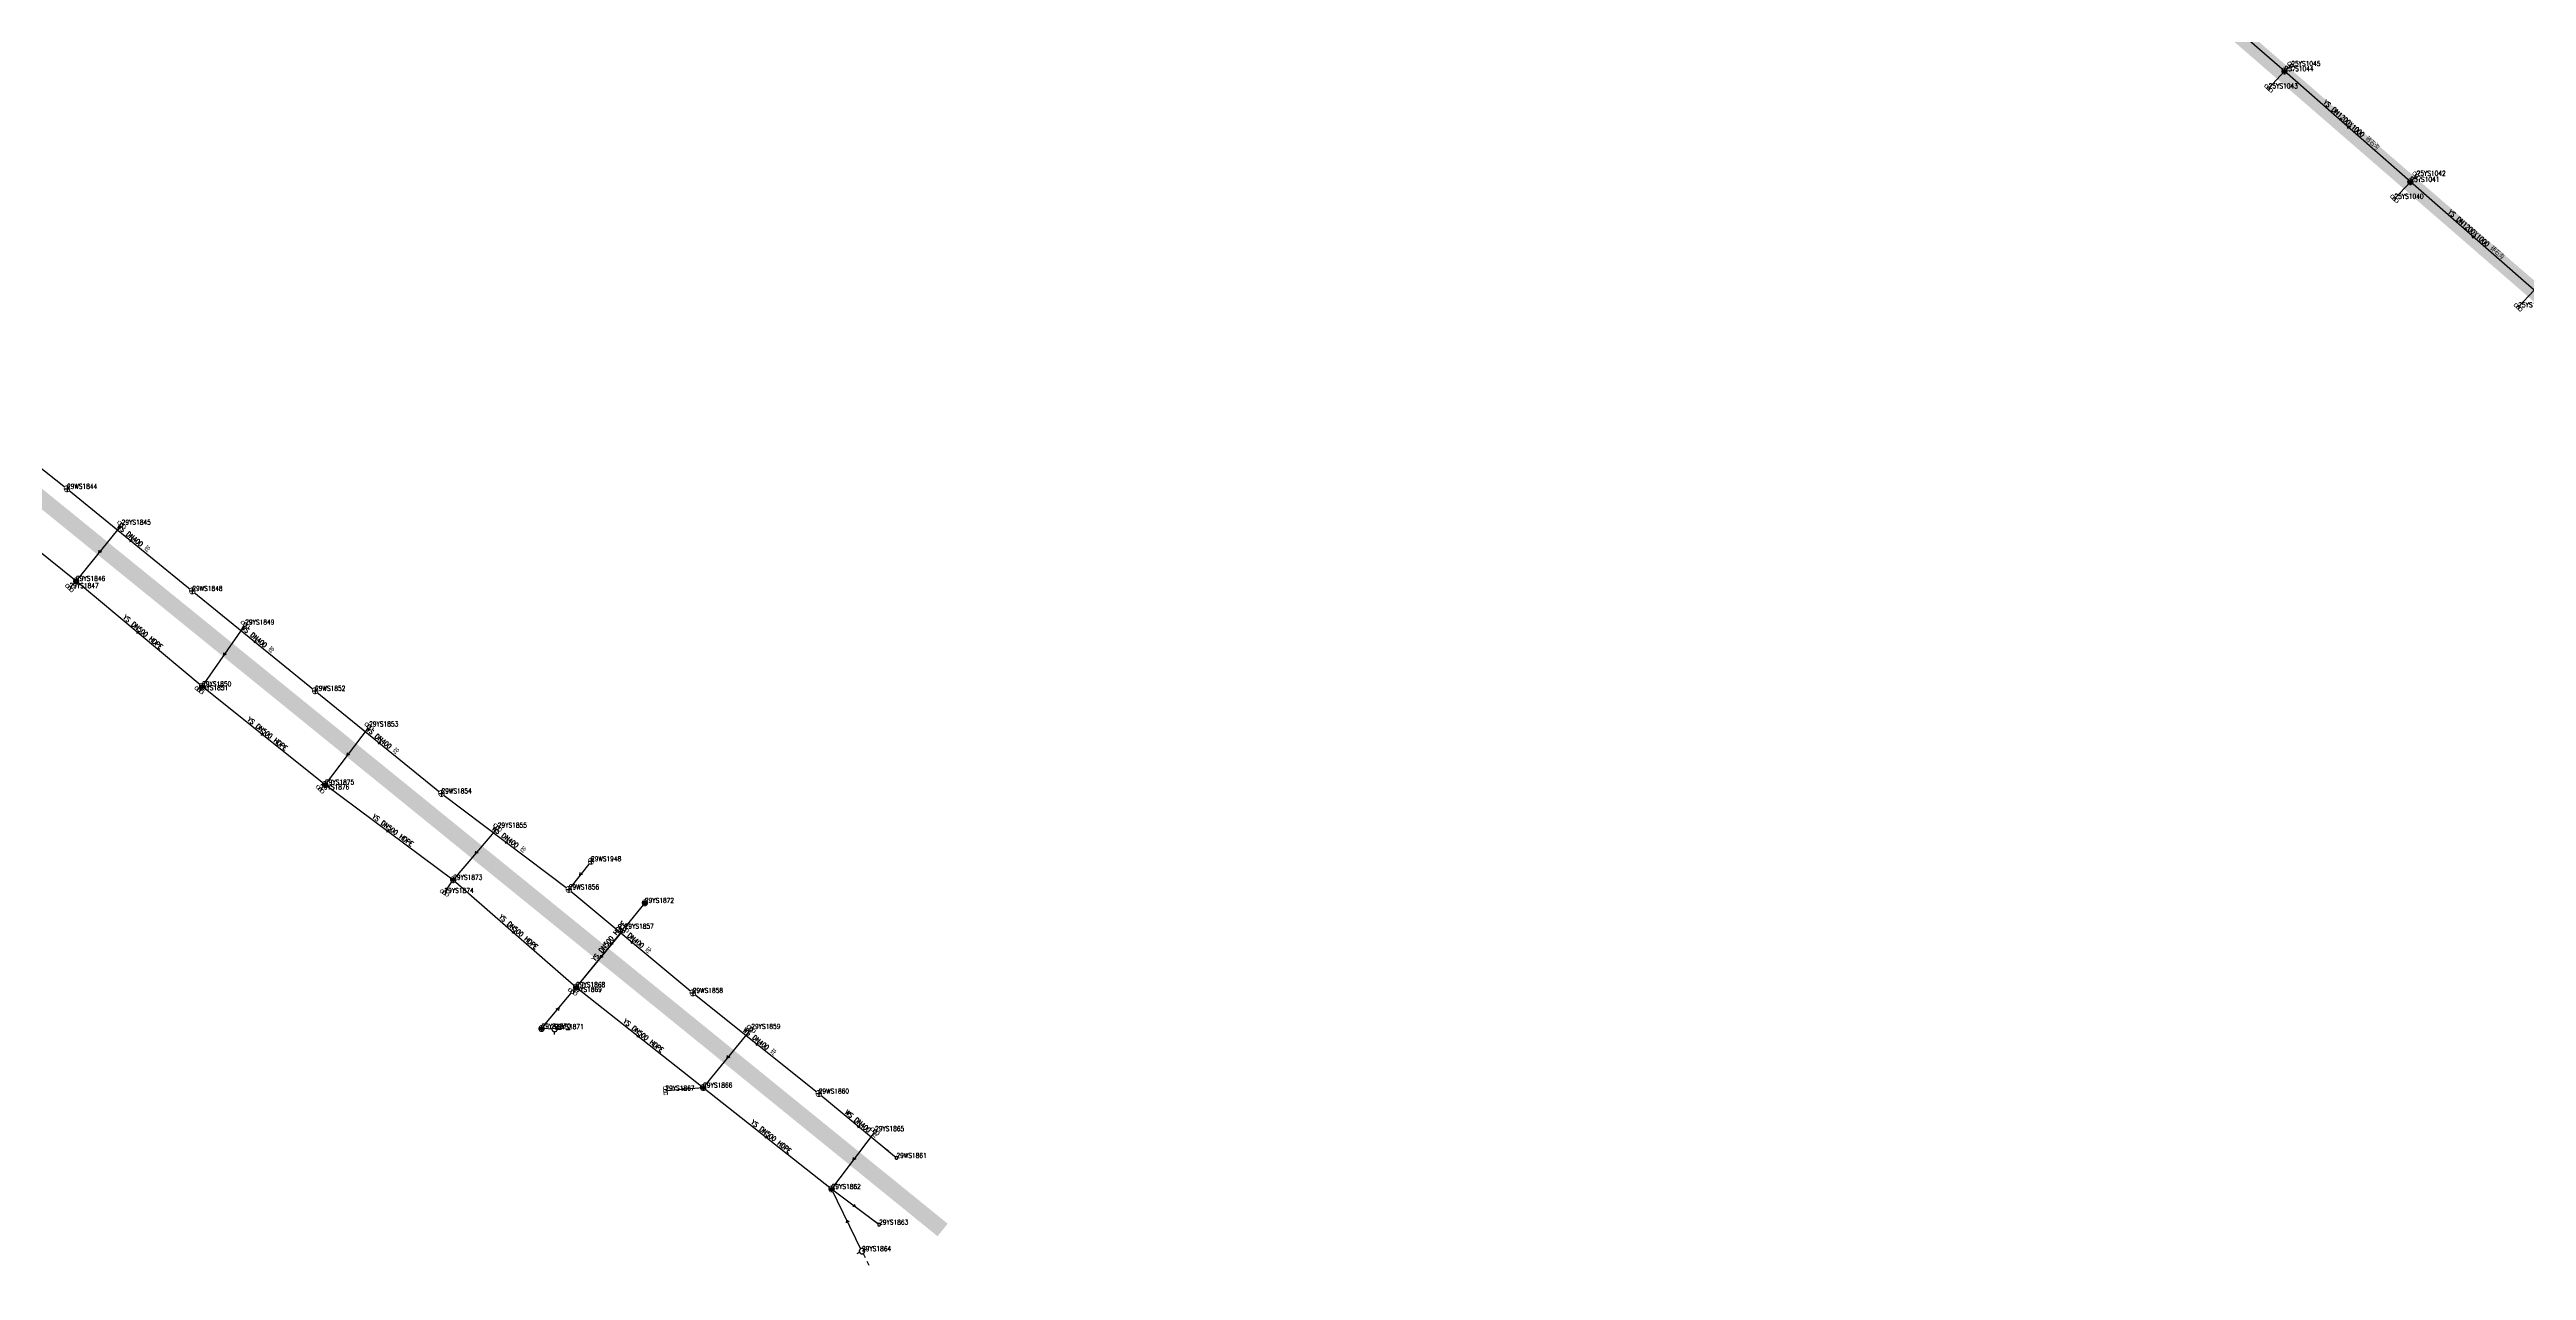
# Model space of a CAD drawing. Extents: x 78813 to 99477, y 2421021 to 2448125.
# Drawn here: x 86709.9 to 87170.3, y 2429288.5 to 2429515.5 of the extents above; entities that cross this region are included whole.
import ezdxf
from ezdxf.enums import TextEntityAlignment as Align

# ---------------------------------------------------------------- set-up
doc = ezdxf.new("R2010")
doc.units = 0
doc.set_wipeout_variables(frame=1)
doc.layers.get('0').update_dxf_attribs({"linetype": 'CONTINUOUS'})
for name, color, linetype in [('DX_WS', 16, 'CONTINUOUS'), ('DX_YS', 42, 'CONTINUOUS'), ('道路', 5, 'CONTINUOUS')]:
    doc.layers.add(name, color=color, linetype=linetype)
for name, color, linetype, true_color in [('WSLINE', 7, 'CONTINUOUS', 0x7f0000), ('YSANNEXE', 7, 'CONTINUOUS', 0xcc9900), ('YSLINE', 7, 'CONTINUOUS', 0xcc9900)]:
    doc.layers.add(name, color=color, linetype=linetype, true_color=true_color)
doc.styles.add('CcNameZT', font='txt.SHX', dxfattribs={"width": 0.8, "bigfont": 'HZTXT.SHX'})
doc.styles.add('PointNameZT', font='txt.SHX', dxfattribs={"width": 0.8, "bigfont": 'HZTXT.SHX'})
doc.styles.get("Standard").update_dxf_attribs({"font": 'txt.shx', "bigfont": 'hztxt.shx'})

# ---------------------------------------------------------------- blocks, each defined once
blk = doc.blocks.new('GC546')
at = {"color": 0}
for p in [(0.866, 0.5), (0.866, -0.5)]:
    blk.add_line(p, (0, 0), dxfattribs=at)
blk = doc.blocks.new('PS雨水井')
blk.add_lwpolyline([(1, 0), (1, 0.07), (0.99, 0.14), (0.98, 0.21), (0.96, 0.28), (0.94, 0.34), (0.91, 0.41), (0.88, 0.47), (0.85, 0.53), (0.81, 0.59), (0.77, 0.64), (0.72, 0.69), (0.67, 0.74), (0.62, 0.79), (0.56, 0.83), (0.5, 0.87), (0.44, 0.9), (0.37, 0.93), (0.31, 0.95), (0.24, 0.97), (0.17, 0.98), (0.1, 0.99), (0.03, 1), (-0.03, 1), (-0.1, 0.99), (-0.17, 0.98), (-0.24, 0.97), (-0.31, 0.95), (-0.37, 0.93), (-0.44, 0.9), (-0.5, 0.87), (-0.56, 0.83), (-0.62, 0.79), (-0.67, 0.74), (-0.72, 0.69), (-0.77, 0.64), (-0.81, 0.59), (-0.85, 0.53), (-0.88, 0.47), (-0.91, 0.41), (-0.94, 0.34), (-0.96, 0.28), (-0.98, 0.21), (-0.99, 0.14), (-1, 0.07), (-1, 0), (-1, -0.07), (-0.99, -0.14), (-0.98, -0.21), (-0.96, -0.28), (-0.94, -0.34), (-0.91, -0.41), (-0.88, -0.47), (-0.85, -0.53), (-0.81, -0.59), (-0.77, -0.64), (-0.72, -0.69), (-0.67, -0.74), (-0.62, -0.79), (-0.56, -0.83), (-0.5, -0.87), (-0.44, -0.9), (-0.37, -0.93), (-0.31, -0.95), (-0.24, -0.97), (-0.17, -0.98), (-0.1, -0.99), (-0.03, -1), (0.03, -1), (0.1, -0.99), (0.17, -0.98), (0.24, -0.97), (0.31, -0.95), (0.37, -0.93), (0.44, -0.9), (0.5, -0.87), (0.56, -0.83), (0.62, -0.79), (0.67, -0.74), (0.72, -0.69), (0.77, -0.64), (0.81, -0.59), (0.85, -0.53), (0.88, -0.47), (0.91, -0.41), (0.94, -0.34), (0.96, -0.28), (0.98, -0.21), (0.99, -0.14), (1, 0)], close=True)
blk.add_wipeout([(1, 0), (1, 0.07), (0.99, 0.14), (0.98, 0.21), (0.96, 0.28), (0.94, 0.34), (0.91, 0.41), (0.88, 0.47), (0.85, 0.53), (0.81, 0.59), (0.77, 0.64), (0.72, 0.69), (0.67, 0.74), (0.62, 0.79), (0.56, 0.83), (0.5, 0.87), (0.44, 0.9), (0.37, 0.93), (0.31, 0.95), (0.24, 0.97), (0.17, 0.98), (0.1, 0.99), (0.03, 1), (-0.03, 1), (-0.1, 0.99), (-0.17, 0.98), (-0.24, 0.97), (-0.31, 0.95), (-0.37, 0.93), (-0.44, 0.9), (-0.5, 0.87), (-0.56, 0.83), (-0.62, 0.79), (-0.67, 0.74), (-0.72, 0.69), (-0.77, 0.64), (-0.81, 0.59), (-0.85, 0.53), (-0.88, 0.47), (-0.91, 0.41), (-0.94, 0.34), (-0.96, 0.28), (-0.98, 0.21), (-0.99, 0.14), (-1, 0.07), (-1, 0), (-1, -0.07), (-0.99, -0.14), (-0.98, -0.21), (-0.96, -0.28), (-0.94, -0.34), (-0.91, -0.41), (-0.88, -0.47), (-0.85, -0.53), (-0.81, -0.59), (-0.77, -0.64), (-0.72, -0.69), (-0.67, -0.74), (-0.62, -0.79), (-0.56, -0.83), (-0.5, -0.87), (-0.44, -0.9), (-0.37, -0.93), (-0.31, -0.95), (-0.24, -0.97), (-0.17, -0.98), (-0.1, -0.99), (-0.03, -1), (0.03, -1), (0.1, -0.99), (0.17, -0.98), (0.24, -0.97), (0.31, -0.95), (0.37, -0.93), (0.44, -0.9), (0.5, -0.87), (0.56, -0.83), (0.62, -0.79), (0.67, -0.74), (0.72, -0.69), (0.77, -0.64), (0.81, -0.59), (0.85, -0.53), (0.88, -0.47), (0.91, -0.41), (0.94, -0.34), (0.96, -0.28), (0.98, -0.21), (0.99, -0.14)])
for p, q in [((-1, 0), (0, 0)), ((-0.88, 0.48), (0, 0.47)), ((0, 1), (0, 0)), ((0, 0.47), (0.88, 0.47)), ((0, 0), (0, -1)), ((0, 0), (1, 0)), ((-0.88, -0.48), (0, -0.48)), ((0, -0.48), (0.88, -0.48))]:
    blk.add_line(p, q)
blk = doc.blocks.new('PS雨篦')
blk.add_lwpolyline([(-1.5, 0.5), (0, 0.5), (1.5, 0.5), (1.5, -0.5), (0, -0.5), (-1.5, -0.5)], close=True)
blk.add_wipeout([(-1.5, 0.5), (0, 0.5), (1.5, 0.5), (1.5, -0.5), (0, -0.5), (-1.5, -0.5)])
for p, q in [((-0.51, -0.5), (-0.51, 0.5)), ((0.49, -0.5), (0.49, 0.5))]:
    blk.add_line(p, q)
blk = doc.blocks.new('PS污水井')
blk.add_lwpolyline([(1, 0), (1, 0.07), (0.99, 0.14), (0.98, 0.21), (0.96, 0.28), (0.94, 0.34), (0.91, 0.41), (0.88, 0.47), (0.85, 0.53), (0.81, 0.59), (0.77, 0.64), (0.72, 0.69), (0.67, 0.74), (0.62, 0.79), (0.56, 0.83), (0.5, 0.87), (0.44, 0.9), (0.37, 0.93), (0.31, 0.95), (0.24, 0.97), (0.17, 0.98), (0.1, 0.99), (0.03, 1), (-0.03, 1), (-0.1, 0.99), (-0.17, 0.98), (-0.24, 0.97), (-0.31, 0.95), (-0.37, 0.93), (-0.44, 0.9), (-0.5, 0.87), (-0.56, 0.83), (-0.62, 0.79), (-0.67, 0.74), (-0.72, 0.69), (-0.77, 0.64), (-0.81, 0.59), (-0.85, 0.53), (-0.88, 0.47), (-0.91, 0.41), (-0.94, 0.34), (-0.96, 0.28), (-0.98, 0.21), (-0.99, 0.14), (-1, 0.07), (-1, 0), (-1, -0.07), (-0.99, -0.14), (-0.98, -0.21), (-0.96, -0.28), (-0.94, -0.34), (-0.91, -0.41), (-0.88, -0.47), (-0.85, -0.53), (-0.81, -0.59), (-0.77, -0.64), (-0.72, -0.69), (-0.67, -0.74), (-0.62, -0.79), (-0.56, -0.83), (-0.5, -0.87), (-0.44, -0.9), (-0.37, -0.93), (-0.31, -0.95), (-0.24, -0.97), (-0.17, -0.98), (-0.1, -0.99), (-0.03, -1), (0.03, -1), (0.1, -0.99), (0.17, -0.98), (0.24, -0.97), (0.31, -0.95), (0.37, -0.93), (0.44, -0.9), (0.5, -0.87), (0.56, -0.83), (0.62, -0.79), (0.67, -0.74), (0.72, -0.69), (0.77, -0.64), (0.81, -0.59), (0.85, -0.53), (0.88, -0.47), (0.91, -0.41), (0.94, -0.34), (0.96, -0.28), (0.98, -0.21), (0.99, -0.14), (1, 0)], close=True)
blk.add_wipeout([(1, 0), (1, 0.07), (0.99, 0.14), (0.98, 0.21), (0.96, 0.28), (0.94, 0.34), (0.91, 0.41), (0.88, 0.47), (0.85, 0.53), (0.81, 0.59), (0.77, 0.64), (0.72, 0.69), (0.67, 0.74), (0.62, 0.79), (0.56, 0.83), (0.5, 0.87), (0.44, 0.9), (0.37, 0.93), (0.31, 0.95), (0.24, 0.97), (0.17, 0.98), (0.1, 0.99), (0.03, 1), (-0.03, 1), (-0.1, 0.99), (-0.17, 0.98), (-0.24, 0.97), (-0.31, 0.95), (-0.37, 0.93), (-0.44, 0.9), (-0.5, 0.87), (-0.56, 0.83), (-0.62, 0.79), (-0.67, 0.74), (-0.72, 0.69), (-0.77, 0.64), (-0.81, 0.59), (-0.85, 0.53), (-0.88, 0.47), (-0.91, 0.41), (-0.94, 0.34), (-0.96, 0.28), (-0.98, 0.21), (-0.99, 0.14), (-1, 0.07), (-1, 0), (-1, -0.07), (-0.99, -0.14), (-0.98, -0.21), (-0.96, -0.28), (-0.94, -0.34), (-0.91, -0.41), (-0.88, -0.47), (-0.85, -0.53), (-0.81, -0.59), (-0.77, -0.64), (-0.72, -0.69), (-0.67, -0.74), (-0.62, -0.79), (-0.56, -0.83), (-0.5, -0.87), (-0.44, -0.9), (-0.37, -0.93), (-0.31, -0.95), (-0.24, -0.97), (-0.17, -0.98), (-0.1, -0.99), (-0.03, -1), (0.03, -1), (0.1, -0.99), (0.17, -0.98), (0.24, -0.97), (0.31, -0.95), (0.37, -0.93), (0.44, -0.9), (0.5, -0.87), (0.56, -0.83), (0.62, -0.79), (0.67, -0.74), (0.72, -0.69), (0.77, -0.64), (0.81, -0.59), (0.85, -0.53), (0.88, -0.47), (0.91, -0.41), (0.94, -0.34), (0.96, -0.28), (0.98, -0.21), (0.99, -0.14)])
for p, q in [((-1, 0), (0, 0)), ((0, 1), (0, 0)), ((0, 0), (0, -1)), ((0, 0), (1, 0))]:
    blk.add_line(p, q)
blk = doc.blocks.new('PS非普查')
blk.add_lwpolyline([(3.7, 0), (5.3, 0)])
blk.add_wipeout([(0.5, 0), (0.5, 0.03), (0.5, 0.07), (0.49, 0.1), (0.48, 0.14), (0.47, 0.17), (0.46, 0.2), (0.44, 0.23), (0.42, 0.26), (0.4, 0.29), (0.38, 0.32), (0.36, 0.35), (0.33, 0.37), (0.31, 0.39), (0.28, 0.41), (0.25, 0.43), (0.22, 0.45), (0.19, 0.46), (0.15, 0.48), (0.12, 0.49), (0.09, 0.49), (0.05, 0.5), (0.02, 0.5), (-0.02, 0.5), (-0.05, 0.5), (-0.09, 0.49), (-0.12, 0.49), (-0.15, 0.48), (-0.19, 0.46), (-0.22, 0.45), (-0.25, 0.43), (-0.28, 0.41), (-0.31, 0.39), (-0.33, 0.37), (-0.36, 0.35), (-0.38, 0.32), (-0.4, 0.29), (-0.42, 0.26), (-0.44, 0.23), (-0.46, 0.2), (-0.47, 0.17), (-0.48, 0.14), (-0.49, 0.1), (-0.5, 0.07), (-0.5, 0.03), (-0.5, 0), (-0.5, -0.03), (-0.5, -0.07), (-0.49, -0.1), (-0.48, -0.14), (-0.47, -0.17), (-0.46, -0.2), (-0.44, -0.23), (-0.42, -0.26), (-0.4, -0.29), (-0.38, -0.32), (-0.36, -0.35), (-0.33, -0.37), (-0.31, -0.39), (-0.28, -0.41), (-0.25, -0.43), (-0.22, -0.45), (-0.19, -0.46), (-0.15, -0.48), (-0.12, -0.49), (-0.09, -0.49), (-0.05, -0.5), (-0.02, -0.5), (0.02, -0.5), (0.05, -0.5), (0.09, -0.49), (0.12, -0.49), (0.15, -0.48), (0.19, -0.46), (0.22, -0.45), (0.25, -0.43), (0.28, -0.41), (0.31, -0.39), (0.33, -0.37), (0.36, -0.35), (0.38, -0.32), (0.4, -0.29), (0.42, -0.26), (0.44, -0.23), (0.46, -0.2), (0.47, -0.17), (0.48, -0.14), (0.49, -0.1), (0.5, -0.07)])
blk.add_line((0.5, 0), (2.1, 0))
blk.add_lwpolyline([(0.5, 0), (0.5, 0.03), (0.5, 0.07), (0.49, 0.1), (0.48, 0.14), (0.47, 0.17), (0.46, 0.2), (0.44, 0.23), (0.42, 0.26), (0.4, 0.29), (0.38, 0.32), (0.36, 0.35), (0.33, 0.37), (0.31, 0.39), (0.28, 0.41), (0.25, 0.43), (0.22, 0.45), (0.19, 0.46), (0.15, 0.48), (0.12, 0.49), (0.09, 0.49), (0.05, 0.5), (0.02, 0.5), (-0.02, 0.5), (-0.05, 0.5), (-0.09, 0.49), (-0.12, 0.49), (-0.15, 0.48), (-0.19, 0.46), (-0.22, 0.45), (-0.25, 0.43), (-0.28, 0.41), (-0.31, 0.39), (-0.33, 0.37), (-0.36, 0.35), (-0.38, 0.32), (-0.4, 0.29), (-0.42, 0.26), (-0.44, 0.23), (-0.46, 0.2), (-0.47, 0.17), (-0.48, 0.14), (-0.49, 0.1), (-0.5, 0.07), (-0.5, 0.03), (-0.5, 0), (-0.5, -0.03), (-0.5, -0.07), (-0.49, -0.1), (-0.48, -0.14), (-0.47, -0.17), (-0.46, -0.2), (-0.44, -0.23), (-0.42, -0.26), (-0.4, -0.29), (-0.38, -0.32), (-0.36, -0.35), (-0.33, -0.37), (-0.31, -0.39), (-0.28, -0.41), (-0.25, -0.43), (-0.22, -0.45), (-0.19, -0.46), (-0.15, -0.48), (-0.12, -0.49), (-0.09, -0.49), (-0.05, -0.5), (-0.02, -0.5), (0.02, -0.5), (0.05, -0.5), (0.09, -0.49), (0.12, -0.49), (0.15, -0.48), (0.19, -0.46), (0.22, -0.45), (0.25, -0.43), (0.28, -0.41), (0.31, -0.39), (0.33, -0.37), (0.36, -0.35), (0.38, -0.32), (0.4, -0.29), (0.42, -0.26), (0.44, -0.23), (0.46, -0.2), (0.47, -0.17), (0.48, -0.14), (0.49, -0.1), (0.5, -0.07), (0.5, 0)], close=True)
blk = doc.blocks.new('LX')
for p, q in [((-0.866, 0.5), (0, 0)), ((0, 0), (-0.866, -0.5))]:
    blk.add_line(p, q)
blk = doc.blocks.new('PS预留口')
blk.add_lwpolyline([(4.2, 0), (5.8, 0)])
blk.add_wipeout([(1, 0), (1, 0.07), (0.99, 0.14), (0.98, 0.21), (0.96, 0.28), (0.94, 0.34), (0.91, 0.41), (0.88, 0.47), (0.85, 0.53), (0.81, 0.59), (0.77, 0.64), (0.72, 0.69), (0.67, 0.74), (0.62, 0.79), (0.56, 0.83), (0.5, 0.87), (0.44, 0.9), (0.37, 0.93), (0.31, 0.95), (0.24, 0.97), (0.17, 0.98), (0.1, 0.99), (0.03, 1), (-0.03, 1), (-0.1, 0.99), (-0.17, 0.98), (-0.24, 0.97), (-0.31, 0.95), (-0.37, 0.93), (-0.44, 0.9), (-0.5, 0.87), (-0.56, 0.83), (-0.62, 0.79), (-0.67, 0.74), (-0.72, 0.69), (-0.77, 0.64), (-0.81, 0.59), (-0.85, 0.53), (-0.88, 0.47), (-0.91, 0.41), (-0.94, 0.34), (-0.96, 0.28), (-0.98, 0.21), (-0.99, 0.14), (-1, 0.07), (-1, 0), (-1, -0.07), (-0.99, -0.14), (-0.98, -0.21), (-0.96, -0.28), (-0.94, -0.34), (-0.91, -0.41), (-0.88, -0.47), (-0.85, -0.53), (-0.81, -0.59), (-0.77, -0.64), (-0.72, -0.69), (-0.67, -0.74), (-0.62, -0.79), (-0.56, -0.83), (-0.5, -0.87), (-0.44, -0.9), (-0.37, -0.93), (-0.31, -0.95), (-0.24, -0.97), (-0.17, -0.98), (-0.1, -0.99), (-0.03, -1), (0.03, -1), (0.1, -0.99), (0.17, -0.98), (0.24, -0.97), (0.31, -0.95), (0.37, -0.93), (0.44, -0.9), (0.5, -0.87), (0.56, -0.83), (0.62, -0.79), (0.67, -0.74), (0.72, -0.69), (0.77, -0.64), (0.81, -0.59), (0.85, -0.53), (0.88, -0.47), (0.91, -0.41), (0.94, -0.34), (0.96, -0.28), (0.98, -0.21), (0.99, -0.14)])
blk.add_line((1, 0), (2.6, 0))
blk.add_lwpolyline([(1, 0), (1, 0.07), (0.99, 0.14), (0.98, 0.21), (0.96, 0.28), (0.94, 0.34), (0.91, 0.41), (0.88, 0.47), (0.85, 0.53), (0.81, 0.59), (0.77, 0.64), (0.72, 0.69), (0.67, 0.74), (0.62, 0.79), (0.56, 0.83), (0.5, 0.87), (0.44, 0.9), (0.37, 0.93), (0.31, 0.95), (0.24, 0.97), (0.17, 0.98), (0.1, 0.99), (0.03, 1), (-0.03, 1), (-0.1, 0.99), (-0.17, 0.98), (-0.24, 0.97), (-0.31, 0.95), (-0.37, 0.93), (-0.44, 0.9), (-0.5, 0.87), (-0.56, 0.83), (-0.62, 0.79), (-0.67, 0.74), (-0.72, 0.69), (-0.77, 0.64), (-0.81, 0.59), (-0.85, 0.53), (-0.88, 0.47), (-0.91, 0.41), (-0.94, 0.34), (-0.96, 0.28), (-0.98, 0.21), (-0.99, 0.14), (-1, 0.07), (-1, 0), (-1, -0.07), (-0.99, -0.14), (-0.98, -0.21), (-0.96, -0.28), (-0.94, -0.34), (-0.91, -0.41), (-0.88, -0.47), (-0.85, -0.53), (-0.81, -0.59), (-0.77, -0.64), (-0.72, -0.69), (-0.67, -0.74), (-0.62, -0.79), (-0.56, -0.83), (-0.5, -0.87), (-0.44, -0.9), (-0.37, -0.93), (-0.31, -0.95), (-0.24, -0.97), (-0.17, -0.98), (-0.1, -0.99), (-0.03, -1), (0.03, -1), (0.1, -0.99), (0.17, -0.98), (0.24, -0.97), (0.31, -0.95), (0.37, -0.93), (0.44, -0.9), (0.5, -0.87), (0.56, -0.83), (0.62, -0.79), (0.67, -0.74), (0.72, -0.69), (0.77, -0.64), (0.81, -0.59), (0.85, -0.53), (0.88, -0.47), (0.91, -0.41), (0.94, -0.34), (0.96, -0.28), (0.98, -0.21), (0.99, -0.14), (1, 0)], close=True)
for points in [[(0, 1), (0, 2)], [(0, -2), (0, -1)]]:
    blk.add_lwpolyline(points)

msp = doc.modelspace()

# ---------------------------------------------------------------- linework, layer by layer
at = {"layer": 'WSLINE'}
for p, q in [((86688.98, 2429452.99), (86713.13, 2429433.83)), ((86713.13, 2429433.83), (86736.42, 2429414.84)), ((86736.42, 2429414.84), (86759.25, 2429396.27)), ((86759.25, 2429396.27), (86782.74, 2429377.17)), ((86782.74, 2429377.17), (86806.42, 2429359.33)), ((86810.54, 2429364.57), (86806.42, 2429359.33)), ((86806.42, 2429359.33), (86829.46, 2429340.08)), ((86829.46, 2429340.08), (86852.88, 2429321.36)), ((86852.88, 2429321.36), (86867.32, 2429309.39))]:
    msp.add_line(p, q, dxfattribs=at)
at = {"layer": 'YSLINE'}
for p, q in [((86723.29, 2429427.15), (86714.81, 2429416.69)), ((86713.59, 2429415.37), (86714.81, 2429416.69)), ((86746.26, 2429408.58), (86738.25, 2429397.09)), ((86737.67, 2429396.37), (86738.25, 2429397.09)), ((86769.29, 2429389.64), (86761.09, 2429378.82)), ((86760.19, 2429377.93), (86761.09, 2429378.82)), ((86793.21, 2429370.82), (86784.92, 2429361.13)), ((86783.3, 2429358.67), (86784.92, 2429361.13)), ((86816.79, 2429352.03), (86807.76, 2429341.15)), ((86801.35, 2429333.44), (86807.76, 2429341.15)), ((86807.14, 2429340.27), (86807.76, 2429341.15)), ((86803.77, 2429333.36), (86801.35, 2429333.44)), ((86840.33, 2429333.39), (86831.39, 2429322.47)), ((86824.36, 2429321.91), (86831.39, 2429322.47)), ((86855.27, 2429303.62), (86864.1, 2429296.98)), ((86860.91, 2429292.06), (86855.27, 2429303.62))]:
    msp.add_line(p, q, dxfattribs=at)

# ---------------------------------------------------------------- block references
at = {"layer": 'DX_WS', "yscale": 0.5, "zscale": 0.5}
for p, xscale, rotation in [((86724.78, 2429424.33), 0.500000000052436, 140.8563621943816), ((86747.84, 2429405.56), 0.500000000052436, 140.8563621943816), ((86770.99, 2429386.72), 0.500000000052436, 140.8563621943816), ((86794.58, 2429368.25), 0.5000000000578682, 143.1481933751235), ((86817.94, 2429349.7), 0.4999999999182879, 140.2834044187576), ((86841.17, 2429330.72), 0.4999999999531876, 141.429320004738), ((86860.1, 2429315.38), 0.4999999999182879, 140.2834044187576)]:
    msp.add_blockref('LX', p, dxfattribs=dict(at, xscale=xscale, rotation=rotation))
at = {"layer": 'DX_YS', "yscale": 0.5, "zscale": 0.5}
for p, xscale, rotation in [((87137.04, 2429501.2, 0.57), 0.4999999999144924, 318.6351735816617), ((87160.25, 2429480.82, 0.55), 0.5000000001224846, 318.7878221765566)]:
    msp.add_blockref('GC546', p, dxfattribs=dict(at, xscale=xscale, rotation=rotation))
at = {"layer": 'YSANNEXE'}
for p, xscale, yscale, zscale, rotation in [((86719.05, 2429421.92), 0.4999999999756738, 0.5, 0.5, 230.9019914346831), ((86726.53, 2429406.89), 0.5000000000007491, 0.5000000000007491, 0.5000000000007491, 320.2834074789125), ((86742.26, 2429402.83), 0.5000000000907836, 0.5, 0.5, 234.9126960100169), ((86749.67, 2429387.96), 0.4999999999494236, 0.5, 0.5, 321.4293230756611), ((86765.19, 2429384.23), 0.4999999998661996, 0.5, 0.5, 232.6208648115304), ((86773, 2429369.98), 0.5000000000663232, 0.5, 0.5, 323.1481964433724), ((86789.06, 2429365.97), 0.5000000001008229, 0.5, 0.5, 229.1831180618362), ((86796.34, 2429351.14), 0.4999999998866608, 0.5, 0.5, 318.5645341074481), ((86812.28, 2429346.59), 0.4999999999526228, 0.5, 0.5, 230.3290336375206), ((86819.58, 2429331.81), 0.4999999999494236, 0.5, 0.5, 321.4293230756611), ((86835.86, 2429327.93), 0.4999999999756738, 0.5, 0.5, 230.9019914346831), ((86827.88, 2429322.19), 0.4999999999852248, 0.5, 0.5, 4.583662346896689), ((86843.33, 2429313.05), 0.4999999999494236, 0.5, 0.5, 321.4293230756611), ((86859.3, 2429309), 0.4999999999587626, 0.5, 0.5, 233.1938226147921), ((86858.09, 2429297.84), 0.5000000002022937, 0.5, 0.5, 115.7374746045821)]:
    msp.add_blockref('LX', p, dxfattribs=dict(at, xscale=xscale, yscale=yscale, zscale=zscale, rotation=rotation))

# ---------------------------------------------------------------- texts
at = {"layer": 'DX_WS', "style": 'CcNameZT', "width": 0.8}
for rotation, p in [(320.8179, (86724.93, 2429424.53, 2.92)), (320.8683, (86747.99, 2429405.75, 2.81)), (320.8821, (86771.15, 2429386.91, 2.8)), (323.0033, (86794.73, 2429368.45, 2.87)), (320.1177, (86818.1, 2429349.89, 2.9)), (321.3733, (86841.32, 2429330.91, 2.95))]:
    msp.add_text(' WS DN400 砼', height=0.9, rotation=rotation, dxfattribs=at).set_placement(p, align=Align.CENTER)
at = {"layer": 'DX_YS', "style": 'PointNameZT', "width": 0.8}
for s, p in [('25YS1044', (87125.34, 2429511.5, 0.62)), ('25YS1045', (87126.61, 2429512.44, 2.76)), ('25YS1043', (87122.4, 2429508.28, 3.09)), ('25YS1041', (87148.74, 2429490.9, 0.53)), ('25YS1042', (87149.9, 2429492.03, 2.74)), ('25YS1040', (87145.78, 2429487.76, 3.07)), ('25YS1037', (87168.79, 2429467.57, 3.12))]:
    msp.add_text(s, height=0.9, dxfattribs=at).set_placement(p)
at = {"layer": 'DX_YS', "style": 'CcNameZT', "width": 0.8}
for s, rotation, p in [(' YS DN1200X1000 砖石沟', 318.6352, (87137.21, 2429501.39, 0.53)), (' YS DN1200X1000 砖石沟', 318.7878, (87160.42, 2429481.01, 0.57)), (' YS DN500 HDPE', 320.1068, (86726.69, 2429407.08, 3.23)), (' YS DN500 HDPE', 321.3494, (86749.83, 2429388.15, 3.19)), (' YS DN500 HDPE', 323.4, (86773.15, 2429370.18, 3.23)), (' YS DN500 HDPE', 318.8293, (86796.5, 2429351.33, 3.44)), (' YS DN500 HDPE', 321.6756, (86819.73, 2429332.01, 3.29)), (' YS DN500 HDPE', 321.7123, (86843.48, 2429313.24, 3.36))]:
    msp.add_text(s, height=0.9, rotation=rotation, dxfattribs=at).set_placement(p, align=Align.CENTER)

# ---------------------------------------------------------------- next in the draw order: block references
at = {"layer": 'DX_WS', "xscale": 0.5, "yscale": 0.5, "zscale": 0.5}
for p in [(86713.13, 2429433.83, 2.85), (86736.42, 2429414.84, 2.87), (86759.25, 2429396.27, 2.81), (86782.74, 2429377.17, 2.8), (86810.54, 2429364.57, 2.79), (86806.42, 2429359.33, 2.87), (86829.46, 2429340.08, 2.86), (86852.88, 2429321.36, 2.92)]:
    msp.add_blockref('PS污水井', p, dxfattribs=at)
at = {"layer": 'DX_WS', "xscale": 0.4999999999961666, "yscale": 0.5, "zscale": 0.5, "rotation": 140.3433960346824}
msp.add_blockref('PS非普查', (86867.32, 2429309.39, 3.02), dxfattribs=at)
at = {"layer": 'DX_YS', "xscale": 0.5, "yscale": 0.5, "zscale": 0.5}
for p in [(87125.34, 2429511.5, 0.62), (87148.74, 2429490.9, 0.53)]:
    msp.add_blockref('PS雨水井', p, dxfattribs=at)
at = {"layer": 'DX_YS', "yscale": 0.5, "zscale": 0.5}
for name, p, xscale, rotation in [('PS雨篦', (87168.79, 2429467.57, 3.12), 0.5000000000596646, 316.9865022834529), ('PS雨篦', (86723.29, 2429427.15, 4.28), 0.5000000000830694, 140.9888594198556), ('PS雨篦', (86746.26, 2429408.58, 4.29), 0.5000000000455178, 145.0934467950872), ('PS雨篦', (86769.29, 2429389.64, 4.27), 0.4999999998838925, 142.8363929662951), ('PS雨篦', (86793.21, 2429370.82, 4.27), 0.5000000001462828, 139.461567034038), ('PS雨篦', (86840.33, 2429333.39, 4.19), 0.4999999998968512, 140.703450214868), ('PS非普查', (86864.1, 2429296.98, 3.43), 0.500000000045246, 143.0129523079721), ('PS预留口', (86860.91, 2429292.06, 4.18), 0.4999999997940017, 296.0077361871022)]:
    msp.add_blockref(name, p, dxfattribs=dict(at, xscale=xscale, rotation=rotation))

# ---------------------------------------------------------------- next in the draw order: linework, layer by layer
at = {"layer": 'YSLINE'}
for p, q in [((87168.79, 2429467.57, 3.12), (87171.76, 2429470.74, 2.72)), ((86691.23, 2429435.67), (86714.81, 2429416.69)), ((86714.81, 2429416.69), (86738.25, 2429397.09)), ((86738.25, 2429397.09), (86761.09, 2429378.82)), ((86761.09, 2429378.82), (86784.92, 2429361.13)), ((86784.92, 2429361.13), (86807.76, 2429341.15)), ((86820.56, 2429356.82), (86807.76, 2429341.15)), ((86807.76, 2429341.15), (86831.39, 2429322.47)), ((86831.39, 2429322.47), (86855.27, 2429303.62)), ((86863.34, 2429314.38), (86855.27, 2429303.62))]:
    msp.add_line(p, q, dxfattribs=at)

# ---------------------------------------------------------------- next in the draw order: block references
at = {"layer": 'DX_WS', "xscale": 0.5000000000145047, "yscale": 0.5, "zscale": 0.5, "rotation": 232.0479070295271}
msp.add_blockref('LX', (86808.48, 2429361.95), dxfattribs=at)
at = {"layer": 'DX_YS', "yscale": 0.5, "zscale": 0.5}
for p, xscale, rotation in [((87126.61, 2429512.44, 2.76), 0.5000000001201177, 126.2440572962903), ((87122.4, 2429508.28, 3.09), 0.5000000000049207, 317.7113003076839), ((87149.9, 2429492.03, 2.74), 0.4999999998534078, 134.2247661534413), ((87145.78, 2429487.76, 3.07), 0.4999999998598772, 316.5674272007979)]:
    msp.add_blockref('PS雨篦', p, dxfattribs=dict(at, xscale=xscale, rotation=rotation))
at = {"layer": 'YSANNEXE', "xscale": 0.5000000000663232, "yscale": 0.5, "zscale": 0.5, "rotation": 323.1481964433724}
msp.add_blockref('LX', (86859.68, 2429300.3), dxfattribs=at)

# ---------------------------------------------------------------- next in the draw order: texts
at = {"layer": 'DX_WS', "style": 'CcNameZT', "width": 0.8}
for s, p in [('29WS1844', (86713.13, 2429433.83, 2.85)), ('29WS1848', (86736.42, 2429414.84, 2.87)), ('29WS1852', (86759.25, 2429396.27, 2.81)), ('29WS1854', (86782.74, 2429377.17, 2.8)), ('29WS1948', (86810.54, 2429364.57, 2.79)), ('29WS1856', (86806.42, 2429359.33, 2.87)), ('29WS1858', (86829.46, 2429340.08, 2.86)), ('29WS1860', (86852.88, 2429321.36, 2.92)), ('29WS1861', (86867.32, 2429309.39, 3.02))]:
    msp.add_text(s, height=0.9, dxfattribs=at).set_placement(p)
msp.add_text(' WS DN400 砼', height=0.9, rotation=320.3434, dxfattribs=at).set_placement((86860.26, 2429315.57, 2.92), align=Align.CENTER)
at = {"layer": 'DX_YS', "width": 0.8}
for s, p in [('29YS1845', (86723.29, 2429427.15, 4.28)), ('29YS1849', (86746.26, 2429408.58, 4.29)), ('29YS1853', (86769.29, 2429389.64, 4.27)), ('29YS1855', (86793.21, 2429370.82, 4.27)), ('29YS1859', (86840.33, 2429333.39, 4.19)), ('29YS1863', (86864.1, 2429296.98, 3.43)), ('29YS1864', (86860.91, 2429292.06, 4.18))]:
    msp.add_text(s, height=0.9, dxfattribs=at).set_placement(p)

# ---------------------------------------------------------------- next in the draw order: linework, layer by layer
at = {"layer": 'YSLINE'}
for p, q in [((87125.34, 2429511.5, 0.62), (87102.57, 2429531.24, 0.58)), ((87122.4, 2429508.28, 3.09), (87125.34, 2429511.5, 2.7)), ((87126.61, 2429512.44, 2.76), (87125.34, 2429511.5, 2.7)), ((87148.74, 2429490.9, 0.53), (87125.34, 2429511.5, 0.62)), ((87149.9, 2429492.03, 2.74), (87148.74, 2429490.9, 2.63)), ((87145.78, 2429487.76, 3.07), (87148.74, 2429490.9, 2.76)), ((87171.76, 2429470.74, 0.57), (87148.74, 2429490.9, 0.53))]:
    msp.add_line(p, q, dxfattribs=at)

# ---------------------------------------------------------------- next in the draw order: block references
at = {"layer": 'DX_YS', "xscale": 0.5, "yscale": 0.5, "zscale": 0.5}
for p in [(86714.81, 2429416.69, 3.23), (86738.25, 2429397.09, 3.19), (86820.56, 2429356.82, 3.39), (86831.39, 2429322.47, 3.36), (86855.27, 2429303.62, 3.48)]:
    msp.add_blockref('PS雨水井', p, dxfattribs=at)
at = {"layer": 'DX_YS', "yscale": 0.5, "zscale": 0.5}
for name, p, xscale, rotation in [('PS雨篦', (86760.19, 2429377.93, 4.2), 0.4999999998416954, 314.9042411488103), ('PS雨篦', (86783.3, 2429358.67, 4.18), 0.5000000000797921, 326.7149382944439), ('PS雨篦', (86816.79, 2429352.03, 4.12), 0.5000000000073714, 140.2925122518597), ('PS雨篦', (86807.14, 2429340.27, 4.31), 0.4999999999631256, 324.7541698787692), ('PS预留口', (86803.77, 2429333.36, 3.26), 0.5000000000021881, 358.1508613156894), ('PS雨篦', (86824.36, 2429321.91, 4.58), 0.4999999998340942, 274.5700345829636), ('PS雨篦', (86863.34, 2429314.38, 4.29), 0.4999999999317112, 143.0866396654965)]:
    msp.add_blockref(name, p, dxfattribs=dict(at, xscale=xscale, rotation=rotation))

# ---------------------------------------------------------------- next in the draw order: block references
for p, xscale, rotation in [((86713.59, 2429415.37, 4.2), 0.4999999999885856, 317.0760066036022), ((86737.67, 2429396.37, 4.24), 0.4999999999142634, 321.3981443104744)]:
    msp.add_blockref('PS雨篦', p, dxfattribs=dict(at, xscale=xscale, rotation=rotation))
at = {"layer": 'DX_YS', "xscale": 0.5, "yscale": 0.5, "zscale": 0.5}
for p in [(86761.09, 2429378.82, 3.23), (86784.92, 2429361.13, 3.44), (86807.76, 2429341.15, 3.29), (86801.35, 2429333.44, 3.54)]:
    msp.add_blockref('PS雨水井', p, dxfattribs=at)
at = {"layer": 'YSANNEXE', "yscale": 0.5, "zscale": 0.5}
for p, xscale, rotation in [((86814.16, 2429348.99), 0.4999999999756738, 230.9019914346831), ((86804.55, 2429337.29), 0.5000000001275243, 50.4202859825869)]:
    msp.add_blockref('LX', p, dxfattribs=dict(at, xscale=xscale, rotation=rotation))

# ---------------------------------------------------------------- next in the draw order: texts
at = {"layer": 'DX_YS', "width": 0.8}
for s, p in [('29YS1872', (86820.56, 2429356.82, 3.39)), ('29YS1857', (86816.79, 2429352.03, 4.12)), ('29YS1867', (86824.36, 2429321.91, 4.58)), ('29YS1866', (86831.39, 2429322.47, 3.36)), ('29YS1865', (86863.34, 2429314.38, 4.29)), ('29YS1862', (86855.27, 2429303.62, 3.48))]:
    msp.add_text(s, height=0.9, dxfattribs=at).set_placement(p)
at = {"layer": 'DX_YS', "style": 'CcNameZT', "width": 0.8}
msp.add_text(' YS DN500 HDPE', height=0.9, rotation=50.7564, dxfattribs=at).set_placement((86813.97, 2429349.14, 3.39), align=Align.CENTER)

# ---------------------------------------------------------------- next in the draw order: linework, layer by layer
at = {"layer": '道路', "const_width": 3, "flags": 128}
for points in [[(87387.56, 2429283.29), (86552.32, 2430008.08), (86129.28, 2430372.79), (84963.33, 2431400.5)], [(85965.85, 2429933.55), (86073.09, 2429911.7), (86183.46, 2429856.57), (86258.43, 2429797.27), (86875.9, 2429295.99)]]:
    msp.add_lwpolyline(points, dxfattribs=at)

# ---------------------------------------------------------------- next in the draw order: texts
at = {"layer": 'DX_YS', "width": 0.8}
for s, p in [('29YS1847', (86713.59, 2429415.37, 4.2)), ('29YS1846', (86714.81, 2429416.69, 3.23)), ('29YS1851', (86737.67, 2429396.37, 4.24)), ('29YS1850', (86738.25, 2429397.09, 3.19)), ('29YS1876', (86760.19, 2429377.93, 4.2)), ('29YS1875', (86761.09, 2429378.82, 3.23)), ('29YS1874', (86783.3, 2429358.67, 4.18)), ('29YS1873', (86784.92, 2429361.13, 3.44)), ('29YS1869', (86807.14, 2429340.27, 4.31)), ('29YS1868', (86807.76, 2429341.15, 3.29)), ('29YS1870', (86801.35, 2429333.44, 3.54)), ('29YS1871', (86803.77, 2429333.36, 3.26))]:
    msp.add_text(s, height=0.9, dxfattribs=at).set_placement(p)

doc.saveas('drawing.dxf')
